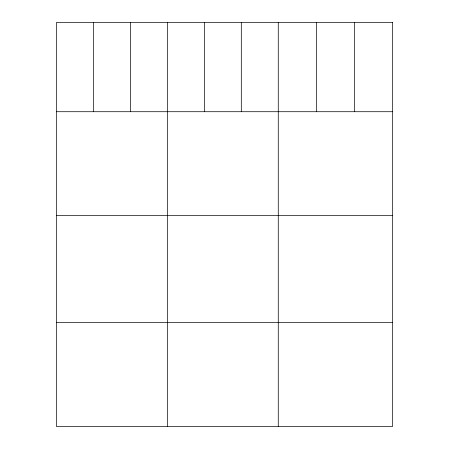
<?xml version="1.0" encoding="UTF-8"?>
<svg xmlns="http://www.w3.org/2000/svg" width="449" height="449" viewBox="0 0 449 449"><rect width="100%" height="100%" fill="white"/><g stroke="black" fill="none" stroke-linecap="round" stroke-linejoin="round"><path stroke-width="0.67" d="M56.479 111.717L392.521 111.717M56.479 215.61L392.521 215.61M56.479 322.657L392.521 322.657M354.435 22.45L354.435 111.717M316.354 22.45L316.354 111.717M278.268 22.45L278.268 426.55M241.304 22.45L241.304 111.717M204.34 22.45L204.34 111.717M167.37 22.45L167.37 426.55M130.406 22.45L130.406 111.717M93.443 22.45L93.443 111.717M392.521 22.45L56.479 22.45L56.479 426.55L392.521 426.55L392.521 22.45"/></g></svg>
